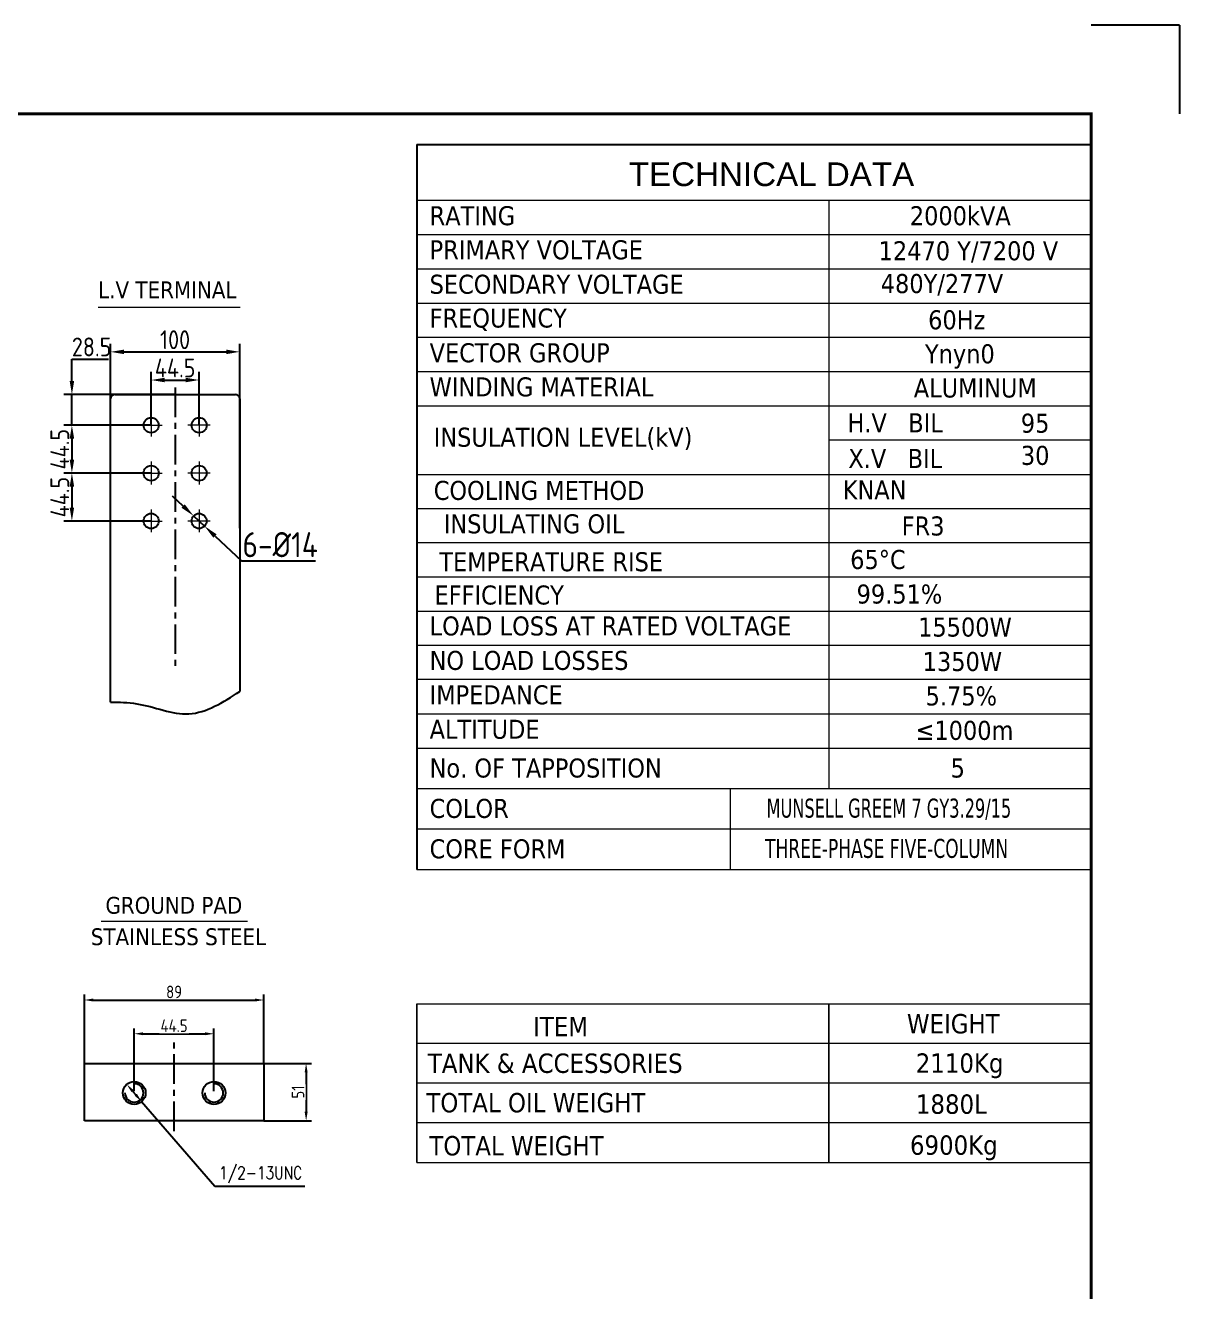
# Model space of a CAD drawing. Header units: millimetres. Extents: x 116956 to 138384, y -169944 to -162492.
# Drawn here: x 135168 to 138384, y -166022 to -162492 of the extents above; entities that cross this region are included whole.
import ezdxf
from ezdxf.enums import TextEntityAlignment as Align

# ---------------------------------------------------------------- set-up
doc = ezdxf.new("R2010")
doc.units = ezdxf.units.MM
doc.header["$LTSCALE"] = 13
doc.linetypes.add('CENTERX2', pattern=[101.6, 63.5, -12.7, 12.7, -12.7])
doc.linetypes.add('点画线', pattern=[18, 12, -2, 2, -2])
doc.layers.add('1', color=4, linetype='Continuous')
doc.layers.add('6文字层', color=3, linetype='Continuous')
doc.layers.add('paper', color=254, linetype='Continuous', plot=False)
doc.layers.add('中心线层', color=1, linetype='点画线', lineweight=18, true_color=0xff0000)
doc.layers.add('标注、文本', color=3, linetype='Continuous', lineweight=25)
doc.layers.add('铁心', color=3, linetype='Continuous', lineweight=0)
doc.styles.add('PDF Arial', font='arial.ttf')
doc.styles.get("Standard").update_dxf_attribs({"font": 'gbenor.shx', "bigfont": 'gbcbig.shx'})
doc.styles.add('Tahoma$001', font='tahoma.ttf', dxfattribs={"height": 2.159784})
doc.styles.add('Tahoma_txtstyle_30.51_0_0', font='tahoma.ttf')
doc.dimstyles.new('1-15', dxfattribs={"dimscale": 20, "dimtxt": 3.5, "dimasz": 2, "dimexe": 1.5, "dimexo": 0.5, "dimgap": 0.5, "dimtad": 1, "dimtoh": 1, "dimdec": 1, "dimdsep": 46, "dimtxsty": 'Standard', "dimcen": 2.5, "dimclrd": 3, "dimclre": 3, "dimclrt": 3, "dimadec": 0, "dimazin": 2, "dimtfac": 1, "dimtdec": 1, "dimtmove": 0, "dimatfit": 2, "dimfxl": 1, "dimarcsym": 0})
doc.dimstyles.new('丁晓菲', dxfattribs={"dimscale": 10, "dimtxt": 3.5, "dimasz": 2.5, "dimexe": 1.5, "dimexo": 0, "dimgap": 0.5, "dimtad": 1, "dimtoh": 1, "dimtxsty": 'Standard', "dimcen": 2.5, "dimclrd": 3, "dimclre": 3, "dimclrt": 2, "dimadec": 0, "dimazin": 0, "dimtfac": 1, "dimtmove": 0, "dimatfit": 2, "dimfxl": 1.5, "dimarcsym": 0})
doc.dimstyles.new('郁文书', dxfattribs={"dimscale": 15, "dimtxt": 3.5, "dimasz": 2.5, "dimexe": 1.5, "dimexo": 0, "dimgap": 0.5, "dimtad": 1, "dimtoh": 1, "dimtxsty": 'Standard', "dimcen": 2.5, "dimclrd": 3, "dimclre": 3, "dimclrt": 2, "dimadec": 0, "dimazin": 0, "dimtfac": 1, "dimtmove": 0, "dimatfit": 2, "dimfxl": 1, "dimarcsym": 0})

# ---------------------------------------------------------------- blocks, each defined once
blk = doc.blocks.new('*D1456')
at = {"layer": '1', "color": 3, "lineweight": -2, "transparency": 16777216}
for p, q in [((135405.1, -163920.6), (135405.1, -163379.8)), ((135442.6, -163402.3), (135727.6, -163402.3)), ((135765.1, -163893.3), (135765.1, -163379.8))]:
    blk.add_line(p, q, dxfattribs=at)
at = {"layer": '1', "color": 3, "transparency": 16777216}
for points in [[(135442.6, -163396.1), (135442.6, -163408.6), (135405.1, -163402.3)], [(135727.6, -163396.1), (135727.6, -163408.6), (135765.1, -163402.3)]]:
    blk.add_solid(points, dxfattribs=at)
at = {"layer": 'Defpoints', "color": 0, "transparency": 16777216}
for p in [(135765.1, -163402.3), (135765.1, -163893.3), (135405.1, -163920.6)]:
    blk.add_point(p, dxfattribs=at)
at = {"layer": '1', "color": 2, "transparency": 16777216, "insert": (135585.1, -163368.6), "char_height": 52.5, "attachment_point": 5}
blk.add_mtext('100', dxfattribs=at)
blk = doc.blocks.new('*D1457')
at = {"layer": '1', "color": 3, "lineweight": -2, "transparency": 16777216}
for p, q in [((135297.6, -163483.8), (135297.6, -163422.3)), ((135297.6, -163422.3), (135399.9, -163422.3)), ((135585.2, -163521.3), (135275.1, -163521.3)), ((135297.6, -163606.8), (135297.6, -163521.3)), ((135518.5, -163606.8), (135275.1, -163606.8)), ((135297.6, -163644.3), (135297.6, -163681.8))]:
    blk.add_line(p, q, dxfattribs=at)
at = {"layer": '1', "color": 3, "transparency": 16777216}
for points in [[(135291.4, -163483.8), (135303.9, -163483.8), (135297.6, -163521.3)], [(135291.4, -163644.3), (135303.9, -163644.3), (135297.6, -163606.8)]]:
    blk.add_solid(points, dxfattribs=at)
at = {"layer": 'Defpoints', "color": 0, "transparency": 16777216}
for p in [(135297.6, -163521.3), (135585.2, -163521.3), (135518.5, -163606.8)]:
    blk.add_point(p, dxfattribs=at)
at = {"layer": '1', "color": 2, "transparency": 16777216, "insert": (135352.5, -163388.6), "char_height": 52.5, "attachment_point": 5}
blk.add_mtext('28.5', dxfattribs=at)
blk = doc.blocks.new('*D1458')
at = {"layer": '1', "color": 3, "lineweight": -2, "transparency": 16777216}
for p, q in [((135518.5, -163606.8), (135518.5, -163458.3)), ((135651.9, -163606.8), (135651.9, -163458.3)), ((135556, -163480.8), (135614.4, -163480.8))]:
    blk.add_line(p, q, dxfattribs=at)
at = {"layer": '1', "color": 3, "transparency": 16777216}
for points in [[(135556, -163474.6), (135556, -163487.1), (135518.5, -163480.8)], [(135614.4, -163474.6), (135614.4, -163487.1), (135651.9, -163480.8)]]:
    blk.add_solid(points, dxfattribs=at)
at = {"layer": 'Defpoints', "color": 0, "transparency": 16777216}
for p in [(135651.9, -163480.8), (135518.5, -163606.8), (135651.9, -163606.8)]:
    blk.add_point(p, dxfattribs=at)
at = {"layer": '1', "color": 2, "transparency": 16777216, "insert": (135585.2, -163447.1), "char_height": 52.5, "attachment_point": 5}
blk.add_mtext('44.5', dxfattribs=at)
blk = doc.blocks.new('*D1459')
at = {"layer": '1', "color": 3, "lineweight": -2, "transparency": 16777216}
for p, q in [((135518.5, -163606.8), (135275.1, -163606.8)), ((135297.6, -163644.3), (135297.6, -163702.8)), ((135518.5, -163740.3), (135275.1, -163740.3))]:
    blk.add_line(p, q, dxfattribs=at)
at = {"layer": '1', "color": 3, "transparency": 16777216}
for points in [[(135291.4, -163644.3), (135303.9, -163644.3), (135297.6, -163606.8)], [(135291.4, -163702.8), (135303.9, -163702.8), (135297.6, -163740.3)]]:
    blk.add_solid(points, dxfattribs=at)
at = {"layer": 'Defpoints', "color": 0, "transparency": 16777216}
for p in [(135518.5, -163606.8), (135297.6, -163740.3), (135518.5, -163740.3)]:
    blk.add_point(p, dxfattribs=at)
at = {"layer": '1', "color": 2, "transparency": 16777216, "insert": (135263.9, -163673.6), "char_height": 52.5, "attachment_point": 5, "rotation": 90}
blk.add_mtext('44.5', dxfattribs=at)
blk = doc.blocks.new('*D1460')
at = {"layer": '1', "color": 3, "lineweight": -2, "transparency": 16777216}
for p, q in [((135518.5, -163740.3), (135275.1, -163740.3)), ((135297.6, -163777.8), (135297.6, -163836.3)), ((135518.5, -163873.8), (135275.1, -163873.8))]:
    blk.add_line(p, q, dxfattribs=at)
at = {"layer": '1', "color": 3, "transparency": 16777216}
for points in [[(135291.4, -163777.8), (135303.9, -163777.8), (135297.6, -163740.3)], [(135291.4, -163836.3), (135303.9, -163836.3), (135297.6, -163873.8)]]:
    blk.add_solid(points, dxfattribs=at)
at = {"layer": 'Defpoints', "color": 0, "transparency": 16777216}
for p in [(135518.5, -163740.3), (135297.6, -163873.8), (135518.5, -163873.8)]:
    blk.add_point(p, dxfattribs=at)
at = {"layer": '1', "color": 2, "transparency": 16777216, "insert": (135263.9, -163807.1), "char_height": 52.5, "attachment_point": 5, "rotation": 90}
blk.add_mtext('44.5', dxfattribs=at)
blk = doc.blocks.new('*D1462')
at = {"layer": 'Defpoints', "color": 0, "transparency": 16777216}
for p in [(135832.3, -165385.2), (135832.3, -165545.2), (135950.1, -165545.2)]:
    blk.add_point(p, dxfattribs=at)
at = {"layer": '标注、文本', "color": 3, "lineweight": -2, "transparency": 16777216}
for p, q in [((135832.3, -165385.2), (135965.1, -165385.2)), ((135950.1, -165410.2), (135950.1, -165520.2)), ((135832.3, -165545.2), (135965.1, -165545.2))]:
    blk.add_line(p, q, dxfattribs=at)
at = {"layer": '标注、文本', "color": 3, "transparency": 16777216}
for points in [[(135946, -165410.2), (135954.3, -165410.2), (135950.1, -165385.2)], [(135946, -165520.2), (135954.3, -165520.2), (135950.1, -165545.2)]]:
    blk.add_solid(points, dxfattribs=at)
at = {"layer": '标注、文本', "color": 2, "transparency": 16777216, "insert": (135927.6, -165465.2), "char_height": 35, "attachment_point": 5, "rotation": 90, "bg_fill": 3, "box_fill_scale": 1.1, "bg_fill_color": 256, "bg_fill_true_color": 13158600, "bg_fill_transparency": 0}
blk.add_mtext('51', dxfattribs=at)
blk = doc.blocks.new('*D1500')
at = {"layer": 'Defpoints', "color": 0, "transparency": 16777216}
for p in [(135450.4, -165443.7), (135491.9, -165491.7)]:
    blk.add_point(p, dxfattribs=at)
at = {"layer": '标注、文本', "color": 3, "lineweight": -2, "transparency": 16777216}
for p, q in [((135466.7, -165462.6), (135475.5, -165472.8)), ((135491.9, -165491.7), (135695.7, -165727.7)), ((135695.7, -165727.7), (135946.1, -165727.7))]:
    blk.add_line(p, q, dxfattribs=at)
at = {"layer": '标注、文本', "color": 3, "transparency": 16777216}
for points in [[(135469.9, -165459.9), (135463.6, -165465.3), (135450.4, -165443.7)], [(135478.7, -165470.1), (135472.4, -165475.5), (135491.9, -165491.7)]]:
    blk.add_solid(points, dxfattribs=at)
at = {"layer": '标注、文本', "color": 2, "transparency": 16777216, "insert": (135823.4, -165696), "char_height": 35, "attachment_point": 5, "bg_fill": 3, "box_fill_scale": 1.1, "bg_fill_color": 256, "bg_fill_true_color": 13158600, "bg_fill_transparency": 0}
blk.add_mtext('{\\Fromans,gbcbig|c134;\\W0.8;1/2-13UNC}', dxfattribs=at)
blk = doc.blocks.new('*D1463')
at = {"layer": 'Defpoints', "color": 0, "transparency": 16777216}
for p in [(135693.4, -165302.8), (135471.1, -165462.7), (135693.4, -165462.7)]:
    blk.add_point(p, dxfattribs=at)
at = {"layer": '标注、文本', "color": 3, "lineweight": -2, "transparency": 16777216}
for p, q in [((135471.1, -165462.7), (135471.1, -165287.8)), ((135496.1, -165302.8), (135668.4, -165302.8)), ((135693.4, -165462.7), (135693.4, -165287.8))]:
    blk.add_line(p, q, dxfattribs=at)
at = {"layer": '标注、文本', "color": 3, "transparency": 16777216}
for points in [[(135496.1, -165298.6), (135496.1, -165306.9), (135471.1, -165302.8)], [(135668.4, -165298.6), (135668.4, -165306.9), (135693.4, -165302.8)]]:
    blk.add_solid(points, dxfattribs=at)
at = {"layer": '标注、文本', "color": 2, "transparency": 16777216, "insert": (135582.3, -165280.3), "char_height": 35, "attachment_point": 5, "bg_fill": 3, "box_fill_scale": 1.1, "bg_fill_color": 256, "bg_fill_true_color": 13158600, "bg_fill_transparency": 0}
blk.add_mtext('44.5', dxfattribs=at)
blk = doc.blocks.new('*D1464')
at = {"layer": 'Defpoints', "color": 0, "transparency": 16777216}
for p in [(135832.3, -165208.7), (135332.3, -165385.2), (135832.3, -165385.2)]:
    blk.add_point(p, dxfattribs=at)
at = {"layer": '标注、文本', "color": 3, "lineweight": -2, "transparency": 16777216}
for p, q in [((135332.3, -165385.2), (135332.3, -165193.7)), ((135832.3, -165385.2), (135832.3, -165193.7)), ((135357.3, -165208.7), (135807.3, -165208.7))]:
    blk.add_line(p, q, dxfattribs=at)
at = {"layer": '标注、文本', "color": 3, "transparency": 16777216}
for points in [[(135357.3, -165204.5), (135357.3, -165212.9), (135332.3, -165208.7)], [(135807.3, -165204.5), (135807.3, -165212.9), (135832.3, -165208.7)]]:
    blk.add_solid(points, dxfattribs=at)
at = {"layer": '标注、文本', "color": 2, "transparency": 16777216, "insert": (135582.3, -165186.2), "char_height": 35, "attachment_point": 5, "bg_fill": 3, "box_fill_scale": 1.1, "bg_fill_color": 256, "bg_fill_true_color": 13158600, "bg_fill_transparency": 0}
blk.add_mtext('89', dxfattribs=at)
blk = doc.blocks.new('*D1492')
at = {"layer": 'Defpoints', "color": 0, "transparency": 16777216}
for p in [(135636.6, -163859.5), (135667.2, -163888.2)]:
    blk.add_point(p, dxfattribs=at)
at = {"layer": '标注、文本', "color": 3, "lineweight": -2, "transparency": 16777216}
for p, q in [((135607.4, -163832.1), (135578.3, -163804.7)), ((135636.6, -163859.5), (135667.2, -163888.2)), ((135696.3, -163915.6), (135769.9, -163984.7)), ((135769.9, -163984.7), (135975.9, -163984.7))]:
    blk.add_line(p, q, dxfattribs=at)
at = {"layer": '标注、文本', "color": 3, "transparency": 16777216}
for points in [[(135612, -163827.2), (135602.9, -163836.9), (135636.6, -163859.5)], [(135700.9, -163910.8), (135691.8, -163920.5), (135667.2, -163888.2)]]:
    blk.add_solid(points, dxfattribs=at)
at = {"layer": '标注、文本', "color": 3, "transparency": 16777216, "insert": (135877.9, -163939.7), "char_height": 70, "attachment_point": 5}
blk.add_mtext('6-%%C14', dxfattribs=at)

msp = doc.modelspace()

# ---------------------------------------------------------------- linework, layer by layer
at = {"layer": '1', "color": 1, "linetype": 'CENTERX2', "lineweight": -3, "ltscale": 0.1}
for p, q in [((135585.213, -163501.407), (135585.069, -164290.816)), ((135582.262, -165574.533), (135582.262, -165325.768))]:
    msp.add_line(p, q, dxfattribs=at)
at = {"layer": '1'}
for p, q in [((135405.042, -164378.376), (135405.084, -163533.323)), ((135417.084, -163521.323), (135753.084, -163521.323)), ((135765.084, -163533.323), (135765.034, -164348.78)), ((135332.262, -165545.203), (135332.262, -165385.203)), ((135332.262, -165385.203), (135832.262, -165385.203)), ((135832.262, -165385.203), (135832.262, -165545.203)), ((135832.262, -165545.203), (135332.262, -165545.203))]:
    msp.add_line(p, q, dxfattribs=at)
at = {"layer": '1', "const_width": 8.634}
msp.add_lwpolyline([(128664.519, -169547.221), (138136.839, -169547.221), (138136.839, -162738.991), (128664.519, -162738.991), (128664.519, -169547.221)], dxfattribs=at)
at = {"layer": '1'}
for centre, radius in [((135518.46, -163606.823), 21), ((135651.933, -163606.844), 21), ((135518.46, -163740.323), 21), ((135651.891, -163740.344), 21), ((135518.46, -163873.823), 21), ((135651.85, -163873.843), 21), ((135471.137, -165467.703), 31.75), ((135693.387, -165467.703), 31.75)]:
    msp.add_circle(centre, radius, dxfattribs=at)
for centre, start, end in [((135417.084, -163533.323), 90, 180), ((135753.084, -163533.323), 0, 90)]:
    msp.add_arc(centre, 12, start, end, dxfattribs=at)
at = {"layer": '6文字层'}
for points in [[(136258.591, -162823.991), (138136.839, -162823.991)], [(136258.591, -162823.991), (136258.591, -164844.631)], [(138136.839, -162823.991), (138136.839, -163936.551)]]:
    msp.add_lwpolyline(points, dxfattribs=at)
at = {"layer": 'paper'}
for q in [(138136.839, -162492.316), (138383.514, -162738.991)]:
    msp.add_line((138383.514, -162492.316), q, dxfattribs=at)
at = {"layer": '中心线层'}
for p, q in [((135518.46, -163574.585), (135518.46, -163638.257)), ((135651.943, -163574.606), (135651.923, -163638.278)), ((135487.461, -163606.823), (135549.459, -163606.823)), ((135682.932, -163606.853), (135620.934, -163606.834)), ((135518.46, -163708.085), (135518.46, -163771.757)), ((135651.902, -163708.106), (135651.882, -163771.778)), ((135487.461, -163740.323), (135549.459, -163740.323)), ((135682.891, -163740.353), (135620.892, -163740.334)), ((135518.46, -163841.585), (135518.46, -163905.257)), ((135651.86, -163841.606), (135651.84, -163905.278)), ((135487.461, -163873.823), (135549.459, -163873.823)), ((135682.849, -163873.853), (135620.85, -163873.834))]:
    msp.add_line(p, q, dxfattribs=at)
at = {"layer": '标注、文本'}
msp.add_line((138136.839, -165661.632), (138136.839, -165219.705), dxfattribs=at)
msp.add_open_spline([(135405.042, -164378.376), (135429.529, -164378.729), (135503.14, -164379.79), (135628.216, -164437.092), (135718.736, -164378.664), (135765.042, -164348.775)], degree=3, knots=[0, 0, 0, 0, 73.60943979, 221.28127785, 375.94621417, 375.94621417, 375.94621417, 375.94621417], dxfattribs=at)
at = {"layer": '铁心'}
for p, q in [((135766.547, -163279.037), (135370.716, -163279.037)), ((135379.489, -164988.624), (135787.108, -164988.624)), ((136258.961, -165219.705), (136258.961, -165366.649)), ((136258.961, -165366.649), (136258.961, -165219.705)), ((136258.961, -165219.705), (138136.839, -165219.705)), ((137406.401, -165219.705), (137406.401, -165366.649)), ((137406.401, -165366.649), (137406.401, -165219.705)), ((136258.961, -165329.387), (138136.839, -165329.387)), ((136258.961, -165536.358), (136258.961, -165366.649)), ((136258.961, -165366.649), (136258.961, -165536.358)), ((137406.401, -165536.358), (137406.401, -165366.649)), ((137406.401, -165366.649), (137406.401, -165536.358)), ((136258.961, -165439.526), (138136.839, -165439.526)), ((136258.961, -165661.632), (136258.961, -165536.358)), ((136258.961, -165536.358), (136258.961, -165661.632)), ((136258.961, -165549.665), (138136.839, -165549.665)), ((137406.401, -165661.632), (137406.401, -165536.358)), ((137406.401, -165536.358), (137406.401, -165661.632)), ((136258.961, -165661.632), (138136.839, -165661.632))]:
    msp.add_line(p, q, dxfattribs=at)
for points in [[(136258.591, -162979.695), (138136.839, -162979.695)], [(137406.257, -162979.695), (137406.257, -164619.452)], [(136258.591, -163075.652), (138136.839, -163075.652)], [(136258.591, -163170.704), (138136.839, -163170.704)], [(136258.591, -163266.661), (138136.839, -163266.661)], [(136258.591, -163361.713), (138136.839, -163361.713)], [(136258.591, -163456.765), (138136.839, -163456.765)], [(136258.591, -163552.722), (138136.839, -163552.722)], [(137406.257, -163647.774), (138136.839, -163647.774)], [(136258.591, -163743.731), (138136.839, -163743.731)], [(136258.591, -163838.783), (138136.839, -163838.783)], [(136258.591, -163933.835), (138136.839, -163933.835)], [(136258.591, -164029.792), (138136.839, -164029.792)], [(136258.591, -164124.844), (138136.839, -164124.844)], [(136258.591, -164219.896), (138136.839, -164219.896)], [(136258.591, -164314.948), (138136.839, -164314.948)], [(136258.591, -164314.948), (138136.839, -164314.948)], [(136258.591, -164410.905), (138136.839, -164410.905)], [(136258.591, -164506.862), (138136.839, -164506.862)], [(136258.591, -164506.862), (138136.839, -164506.862)], [(138136.839, -164506.862), (138136.839, -164844.631)], [(136258.591, -164619.452), (138136.839, -164619.452)], [(137131.383, -164619.452), (137131.383, -164844.631)], [(136258.59, -164732.041), (138136.839, -164732.041)], [(136258.591, -164732.041), (138136.839, -164732.041)], [(136258.59, -164844.631), (138136.839, -164844.631)], [(136258.591, -164844.631), (138136.839, -164844.631)]]:
    msp.add_lwpolyline(points, dxfattribs=at)

# ---------------------------------------------------------------- texts
for s, height, style, p in [('TECHNICAL DATA', 66.09223, 'PDF Arial', (136849.072, -162940.359)), ('RATING', 53.051, 'Tahoma$001', (136294.117, -163049.4)), ('2000kVA', 53.051, 'Tahoma$001', (137631.805, -163049.4)), ('PRIMARY VOLTAGE', 53.05098, 'Tahoma$001', (136294.117, -163144.452)), ('12470 Y/7200 V', 53.05098, 'Tahoma$001', (137544.869, -163147.063)), ('SECONDARY VOLTAGE', 53.05098, 'Tahoma$001', (136294.117, -163240.409)), ('480Y/277V', 53.051, 'Tahoma$001', (137550.803, -163238.521)), ('L.V TERMINAL', 46.95689, 'Tahoma$001', (135370.575, -163252.944)), ('FREQUENCY', 53.051, 'Tahoma$001', (136294.117, -163334.555)), ('60Hz', 53.051, 'Tahoma$001', (137682.881, -163339.432)), ('VECTOR GROUP', 53.05098, 'Tahoma$001', (136294.117, -163431.418)), ('Ynyn0', 53.051, 'Tahoma$001', (137673.973, -163434.218)), ('WINDING MATERIAL', 53.05098, 'Tahoma$001', (136294.117, -163526.469)), ('ALUMINUM', 53.051, 'Tahoma$001', (137642.83, -163529.533)), ('95', 53.051, 'Tahoma$001', (137941.024, -163627.649)), ('INSULATION LEVEL(kV)', 53.05098, 'Tahoma$001', (136305.523, -163666.715)), ('30', 53.051, 'Tahoma$001', (137941.148, -163717.302)), ('COOLING METHOD', 53.05098, 'Tahoma$001', (136305.523, -163814.963)), ('KNAN', 53.051, 'Tahoma$001', (137445.022, -163813.708)), ('EFFICIENCY', 53.051, 'Tahoma$001', (136307.575, -164106.493)), ('99.51%%%', 53.051, 'Tahoma$001', (137483.486, -164103.725)), ('LOAD LOSS AT RATED VOLTAGE', 53.05098, 'Tahoma$001', (136294.117, -164192.738)), ('15500W', 53.051, 'Tahoma$001', (137654.927, -164195.801)), ('NO LOAD LOSSES', 53.05098, 'Tahoma$001', (136294.117, -164288.695)), ('1350W', 53.051, 'Tahoma$001', (137667.609, -164291.758)), ('IMPEDANCE', 53.051, 'Tahoma$001', (136294.117, -164384.652)), ('5.75%%%', 53.051, 'Tahoma$001', (137675.773, -164387.715)), ('ALTITUDE', 53.051, 'Tahoma$001', (136294.117, -164480.609)), ('≤1000m', 53.051, 'Tahoma$001', (137647.789, -164483.672)), ('No. OF TAPPOSITION', 53.05098, 'Tahoma$001', (136294.037, -164588.649)), ('5', 53.051, 'Tahoma$001', (137745.451, -164588.649)), ('COLOR', 53.051, 'Tahoma$001', (136294.037, -164701.239)), ('GROUND PAD  ', 46.95689, 'Tahoma$001', (135391.064, -164968.271)), ('STAINLESS STEEL ', 46.95689, 'Tahoma$001', (135350.279, -165055.794)), ('ITEM', 54.0041, 'Tahoma_txtstyle_30.51_0_0', (136582.498, -165309.931)), ('TANK & ACCESSORIES', 54.00405, 'Tahoma_txtstyle_30.51_0_0', (136289.229, -165411.817)), ('2110Kg', 54.0041, 'Tahoma_txtstyle_30.51_0_0', (137648.385, -165411.528)), ('TOTAL OIL WEIGHT', 54.00405, 'Tahoma_txtstyle_30.51_0_0', (136285.021, -165521.79)), ('1880L', 54.0041, 'Tahoma_txtstyle_30.51_0_0', (137648.732, -165525.802)), ('TOTAL WEIGHT', 54.00405, 'Tahoma_txtstyle_30.51_0_0', (136293.438, -165641.757)), ('6900Kg', 54.0041, 'Tahoma_txtstyle_30.51_0_0', (137632.231, -165640.047))]:
    msp.add_text(s, height=height, dxfattribs=dict(at, style=style)).set_placement(p)
at = {"layer": '铁心', "style": 'Tahoma$001'}
for s, height, p in [('H.V   BIL', 53.051, (137590.895, -163600.117)), ('X.V   BIL', 53.051, (137591.31, -163699.506)), ('INSULATING OIL', 53.05098, (136584.958, -163881.661)), ('FR3', 53.051, (137668.866, -163887.588)), ('TEMPERATURE RISE ', 53.05098, (136642.628, -163987.191))]:
    msp.add_text(s, height=height, dxfattribs=at).set_placement(p, align=Align.MIDDLE)
msp.add_text('65%%DC', height=53.051, dxfattribs=at).set_placement((137465.669, -163981.002), align=Align.MIDDLE_LEFT)
at = {"layer": '铁心', "color": 3, "true_color": 0x00ff00, "style": 'Tahoma$001', "width": 0.72}
msp.add_text('MUNSELL GREEM 7 GY3.29/15', height=53.05098, dxfattribs=at).set_placement((137232.63, -164700.434))
at = {"layer": '铁心', "color": 3, "true_color": 0x00ff00, "style": 'Tahoma$001'}
msp.add_text('CORE FORM', height=53.051, dxfattribs=at).set_placement((136294.037, -164813.828))
at = {"layer": '铁心', "style": 'Tahoma$001', "width": 0.76}
msp.add_text('THREE-PHASE FIVE-COLUMN', height=53.05098, dxfattribs=at).set_placement((137228.554, -164812.568))
at = {"layer": '铁心', "insert": (137623.843, -165247.739), "char_height": 54.0041, "width": 639.45233, "attachment_point": 1, "style": 'Tahoma_txtstyle_30.51_0_0'}
msp.add_mtext('WEIGHT', dxfattribs=at)

# ---------------------------------------------------------------- dimensions: what is measured, and where the dimension line sits
at = {"layer": '1'}
for base, p1, p2, angle, text, picture, middle in [((135297.633, -163521.323), (135518.46, -163606.823), (135585.21, -163521.323), 90, '28.5', '*D1457', (135352.532, -163422.323)), ((135297.633, -163740.323), (135518.46, -163606.823), (135518.46, -163740.323), 270, '44.5', '*D1459', (135297.633, -163673.573)), ((135297.633, -163873.823), (135518.46, -163740.323), (135518.46, -163873.823), 270, '44.5', '*D1460', (135297.633, -163807.073))]:
    dim = msp.add_linear_dim(base=base, p1=p1, p2=p2, angle=angle, text=text, dimstyle='郁文书', override={"dimarcsym": 1}, dxfattribs=at)
    dim.commit()
    dim.dimension.update_dxf_attribs({"geometry": picture, "text_midpoint": middle, "dimtype": 160})
for base, p1, p2, text, picture, middle in [((135765.084, -163402.327), (135405.084, -163920.645), (135765.084, -163893.323), '100', '*D1456', (135585.084, -163402.327)), ((135651.933, -163480.838), (135518.46, -163606.823), (135651.933, -163606.844), '44.5', '*D1458', (135585.197, -163480.838))]:
    dim = msp.add_linear_dim(base=base, p1=p1, p2=p2, text=text, dimstyle='郁文书', override={"dimarcsym": 1}, dxfattribs=at)
    dim.commit()
    dim.dimension.update_dxf_attribs({"geometry": picture, "text_midpoint": middle, "dimtype": 160})
at = {"layer": '标注、文本'}
dim = msp.add_diameter_dim_2p(p1=(135636.588, -163859.462), p2=(135667.195, -163888.225), text='6-%%C14', dimstyle='1-15', dxfattribs=at)
dim.commit()
dim.dimension.update_dxf_attribs({"geometry": '*D1492', "text_midpoint": (135877.9, -163984.747), "dimtype": 163})

# ---------------------------------------------------------------- next in the draw order: dimensions: what is measured, and where the dimension line sits
dim = msp.add_linear_dim(base=(135950.127, -165545.203), p1=(135832.262, -165385.203), p2=(135832.262, -165545.203), angle=90, text='51', dimstyle='丁晓菲', override={"dimtfill": 1, "dimarcsym": 1}, dxfattribs=at)
dim.commit()
dim.dimension.update_dxf_attribs({"geometry": '*D1462', "text_midpoint": (135927.627, -165465.203)})

# ---------------------------------------------------------------- next in the draw order: dimensions: what is measured, and where the dimension line sits
dim = msp.add_diameter_dim_2p(p1=(135450.381, -165443.676), p2=(135491.892, -165491.729), text='{\\Fromans,gbcbig|c134;\\W0.8;1/2-13UNC}', dimstyle='丁晓菲', override={"dimtfill": 1, "dimarcsym": 1}, dxfattribs=at)
dim.commit()
dim.dimension.update_dxf_attribs({"geometry": '*D1500', "text_midpoint": (135823.413, -165727.71), "dimtype": 163})

# ---------------------------------------------------------------- next in the draw order: linework, layer by layer
for centre in [(135471.137, -165467.703), (135693.387, -165467.703)]:
    msp.add_arc(centre, 25.69, 180, 90, dxfattribs=at)

# ---------------------------------------------------------------- next in the draw order: dimensions: what is measured, and where the dimension line sits
dim = msp.add_linear_dim(base=(135693.387, -165302.769), p1=(135471.137, -165462.703), p2=(135693.387, -165462.703), text='44.5', dimstyle='丁晓菲', override={"dimtfill": 1, "dimarcsym": 1}, dxfattribs=at)
dim.commit()
dim.dimension.update_dxf_attribs({"geometry": '*D1463', "text_midpoint": (135582.262, -165280.269)})

# ---------------------------------------------------------------- next in the draw order: dimensions: what is measured, and where the dimension line sits
dim = msp.add_linear_dim(base=(135832.262, -165208.698), p1=(135332.262, -165385.203), p2=(135832.262, -165385.203), text='89', dimstyle='丁晓菲', override={"dimtfill": 1, "dimarcsym": 1}, dxfattribs=at)
dim.commit()
dim.dimension.update_dxf_attribs({"geometry": '*D1464', "text_midpoint": (135582.262, -165186.198)})

doc.saveas('drawing.dxf')
